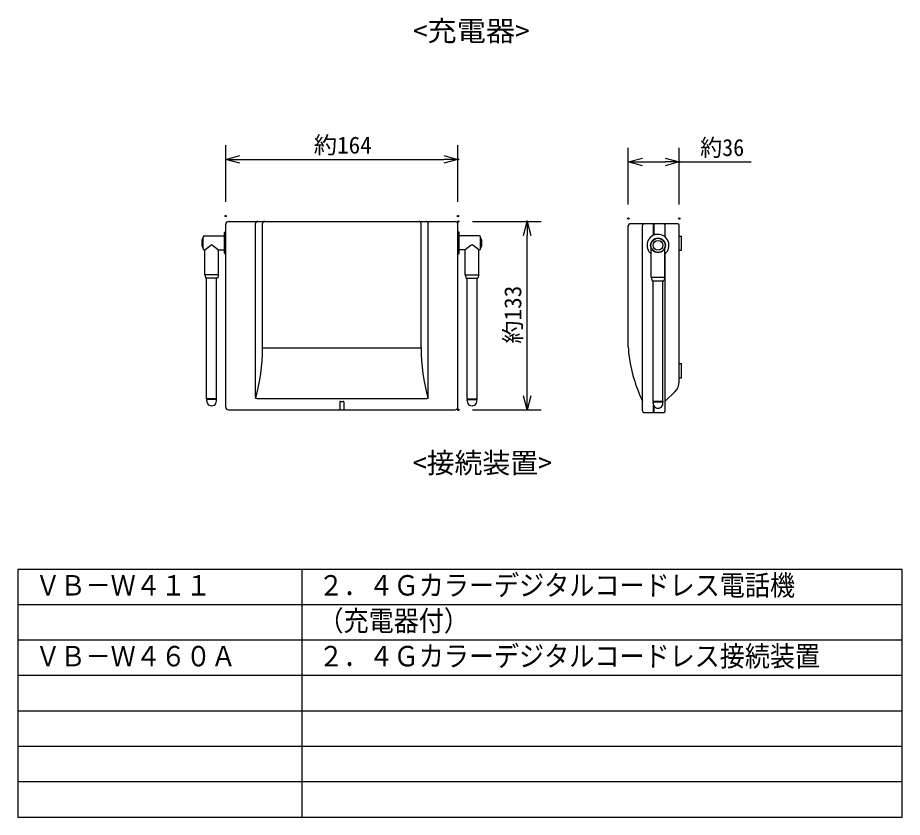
# Model space of a CAD drawing. Units: millimetres, scale not verified. Extents: x -62 to 63, y -116 to 117.
# Drawn here: x -62.5 to 62.5, y -116.5 to -3.6 of the extents above; entities that cross this region are included whole.
import ezdxf
from ezdxf.enums import TextEntityAlignment as Align

# ---------------------------------------------------------------- set-up
doc = ezdxf.new("R2010")
doc.units = ezdxf.units.MM
doc.header["$LTSCALE"] = 0.392256
doc.header["$PDMODE"] = 32
doc.header["$PDSIZE"] = 0.196
for name, color, linetype in [('0-0_MOJI1', 2, 'Continuous'), ('0-2_GAIKEI', 1, 'Continuous'), ('0-3_WAKU', 7, 'Continuous')]:
    doc.layers.add(name, color=color, linetype=linetype)
doc.styles.add('ＭＳ ゴシック', font='')
doc.styles.get('ＭＳ ゴシック').set_extended_font_data('MS Gothic')

# ---------------------------------------------------------------- blocks, each defined once
blk = doc.blocks.new('_OPEN30')
at = {"layer": '0-3_WAKU'}
blk.add_line((0, 0), (-1, 0), dxfattribs=at)
blk.add_lwpolyline([(-1, 0.2679), (0, 0), (-1, -0.2679)], dxfattribs=at)

msp = doc.modelspace()

# ---------------------------------------------------------------- linework, layer by layer
at = {"layer": '0-2_GAIKEI', "color": 3}
for p, q in [((-33.0977, -29.6105), (-33.0977, -21.6105)), ((-0.2977, -29.6105), (-0.2977, -21.6105)), ((23.7828, -29.9616), (23.7828, -21.9615)), ((30.9828, -29.9616), (30.9828, -21.9615)), ((-31.0977, -23.6105), (-2.2977, -23.6105)), ((25.7828, -23.9615), (28.9828, -23.9615)), ((30.9828, -23.9615), (41.1495, -23.9615)), ((1.7847, -32.3717), (11.4922, -32.3717)), ((9.4922, -56.9717), (9.4922, -34.3717)), ((1.7847, -58.9717), (11.4922, -58.9717))]:
    msp.add_line(p, q, dxfattribs=at)
at = {"layer": '0-2_GAIKEI', "color": 7}
for p, q in [((-32.6977, -32.3717), (-0.6977, -32.3717)), ((-33.0977, -58.5717), (-33.0977, -32.7717)), ((-28.8977, -57.0717), (-28.8977, -32.6717)), ((-4.4977, -57.0717), (-4.4977, -32.6717)), ((-0.2977, -58.5717), (-0.2977, -32.7717)), ((23.7828, -50.1207), (23.7828, -32.9227)), ((30.7828, -32.7227), (23.9828, -32.7227)), ((25.7828, -59.1227), (25.7828, -32.9227)), ((27.3328, -34.3356), (27.3328, -32.7227)), ((27.3328, -32.8227), (27.4328, -32.8227)), ((27.4328, -34.2936), (27.4328, -32.7227)), ((28.9828, -34.5585), (28.9828, -32.9227)), ((30.9828, -54.9703), (30.9828, -32.9227)), ((-36.3577, -34.6917), (-36.2977, -34.6917)), ((-36.2977, -36.1917), (-36.2977, -34.5917)), ((-36.0977, -34.3917), (-33.2977, -34.3917)), ((-33.2977, -36.8417), (-33.2977, -33.9417)), ((-33.1977, -33.8417), (-33.0977, -33.8417)), ((-0.1977, -33.8417), (-0.2977, -33.8417)), ((-0.0977, -36.8417), (-0.0977, -33.9417)), ((2.7023, -34.3917), (-0.0977, -34.3917)), ((2.9023, -36.1917), (2.9023, -34.5917)), ((2.9623, -34.6917), (2.9023, -34.6917)), ((27.9828, -34.1927), (27.4328, -34.1927)), ((-36.3577, -36.0917), (-36.2977, -36.0917)), ((-36.0477, -36.3917), (-35.2262, -35.7024)), ((-34.9691, -35.7024), (-34.1477, -36.3917)), ((1.5738, -35.7024), (0.7523, -36.3917)), ((2.6523, -36.3917), (1.8309, -35.7024)), ((2.9623, -36.0917), (2.9023, -36.0917)), ((27.0328, -40.2427), (27.0328, -36.055)), ((28.9328, -40.2427), (28.9328, -36.055)), ((-36.0477, -36.3917), (-36.0977, -36.3917)), ((-36.0477, -39.8917), (-36.0477, -36.3917)), ((-34.1477, -39.8917), (-34.1477, -36.3917)), ((-34.1477, -36.3917), (-33.2977, -36.3917)), ((-33.1977, -36.9417), (-33.0977, -36.9417)), ((-0.1977, -36.9417), (-0.2977, -36.9417)), ((0.7523, -36.3917), (-0.0977, -36.3917)), ((0.7523, -39.8917), (0.7523, -36.3917)), ((2.6523, -36.3917), (2.7023, -36.3917)), ((2.6523, -39.8917), (2.6523, -36.3917)), ((28.9828, -59.1227), (28.9828, -36.927)), ((-36.0477, -39.8917), (-35.9277, -40.3917)), ((-34.1477, -39.8917), (-34.2677, -40.3917)), ((0.7523, -39.8917), (0.8723, -40.3917)), ((2.6523, -39.8917), (2.5323, -40.3917)), ((-34.2677, -40.3917), (-35.9277, -40.3917)), ((-35.7977, -57.3917), (-35.7977, -40.3917)), ((-34.3977, -57.3917), (-34.3977, -40.3917)), ((0.8723, -40.3917), (2.5323, -40.3917)), ((1.0023, -57.3917), (1.0023, -40.3917)), ((2.4023, -57.3917), (2.4023, -40.3917)), ((27.0328, -40.2427), (27.1528, -40.7427)), ((27.1528, -40.7427), (28.8128, -40.7427)), ((27.2828, -57.7427), (27.2828, -40.7427)), ((28.6828, -57.7427), (28.6828, -40.7427)), ((28.9328, -40.2427), (28.8128, -40.7427)), ((-34.3977, -57.3917), (-35.7977, -57.3917)), ((-34.4177, -57.4917), (-35.7777, -57.4917)), ((-35.7777, -57.7117), (-35.7777, -57.4917)), ((-35.7577, -57.3917), (-35.7577, -57.4917)), ((-34.4377, -57.3917), (-34.4377, -57.4917)), ((-34.4177, -57.7117), (-34.4177, -57.4917)), ((-28.5977, -57.3717), (-4.7977, -57.3717)), ((1.0023, -57.3917), (2.4023, -57.3917)), ((1.0423, -57.3917), (1.0423, -57.4917)), ((2.3623, -57.3917), (2.3623, -57.4917)), ((2.3823, -57.7117), (2.3823, -57.4917)), ((28.9828, -57.7227), (30.3569, -56.4236)), ((27.3028, -58.0627), (27.3028, -57.8427)), ((27.3228, -57.7427), (27.3228, -57.8427)), ((27.3328, -59.3227), (27.3328, -58.2625)), ((27.4328, -59.3227), (27.4328, -58.4626)), ((28.6428, -57.7427), (28.6428, -57.8427)), ((28.6628, -58.0627), (28.6628, -57.8427)), ((-32.6977, -58.9717), (-0.6977, -58.9717)), ((25.9828, -59.3227), (27.3328, -59.3227)), ((27.3328, -59.2227), (27.4328, -59.2227)), ((27.4328, -59.3227), (28.7828, -59.3227)), ((27.4328, -59.3227), (28.7828, -59.3227))]:
    msp.add_line(p, q, dxfattribs=at)
at = {"layer": '0-2_GAIKEI'}
for p, q in [((-27.8977, -50.2336), (-27.8977, -32.6717)), ((-5.4977, -50.2336), (-5.4977, -32.6717)), ((-36.3577, -36.0917), (-36.3577, -34.6917)), ((2.9623, -36.0917), (2.9623, -34.6917)), ((30.9828, -34.4318), (31.2828, -34.4318)), ((31.2828, -36.4318), (31.2828, -34.4318)), ((30.9828, -36.4318), (31.2828, -36.4318)), ((-34.1477, -39.8917), (-36.0477, -39.8917)), ((0.7523, -39.8917), (2.6523, -39.8917)), ((27.0328, -40.2427), (28.9328, -40.2427)), ((-27.8977, -50.2336), (-5.4977, -50.2336)), ((30.9828, -52.4318), (31.2828, -52.4318)), ((31.2828, -54.4318), (31.2828, -52.4318)), ((30.9828, -54.4318), (31.2828, -54.4318)), ((-16.9977, -57.8717), (-16.9977, -58.9717)), ((-16.8977, -57.7717), (-16.4977, -57.7717)), ((-16.3977, -57.8717), (-16.3977, -58.9717)), ((27.2828, -57.7427), (28.6828, -57.7427)), ((27.3028, -57.8427), (28.6628, -57.8427))]:
    msp.add_line(p, q, dxfattribs=at)
at = {"layer": '0-2_GAIKEI', "color": 7}
msp.add_lwpolyline([(1.0223, -57.7117), (1.0223, -57.4917), (2.3823, -57.4917)], dxfattribs=at)
at = {"layer": '0-2_GAIKEI'}
for radius in [1.05, 1, 1, 1, 0.7, 0.7]:
    msp.add_circle((27.9828, -35.7427), radius, dxfattribs=at)
at = {"layer": '0-2_GAIKEI', "color": 7}
for centre, radius, start, end in [((-32.6977, -32.7717), 0.4, 90, 180), ((-28.5977, -32.6717), 0.3, 90, 180), ((-27.5977, -32.6717), 0.3, 90, 180), ((-5.7977, -32.6717), 0.3, 0, 90), ((-4.7977, -32.6717), 0.3, 0, 90), ((-0.6977, -32.7717), 0.4, 0, 90), ((23.9828, -32.9227), 0.2, 90, 180), ((25.9828, -32.9227), 0.2, 90, 180), ((28.7828, -32.9227), 0.2, 0, 90), ((30.7828, -32.9227), 0.2, 0, 90), ((-34.6777, -35.3917), 1.82, 157.38014, 202.61986), ((-36.0977, -34.5917), 0.2, 90, 179.99998), ((-33.1977, -33.9417), 0.1, 90, 180), ((-0.1977, -33.9417), 0.1, 0, 90), ((2.7023, -34.5917), 0.2, 0.00002, 90), ((1.2823, -35.3917), 1.82, 337.38014, 22.61986), ((27.9828, -35.7427), 1.55, 310.17777, 232.20028), ((-36.0977, -36.1917), 0.2, 179.99998, 270.00002), ((-35.0977, -35.8556), 0.2, 50, 130), ((1.7023, -35.8556), 0.2, 50, 130), ((2.7023, -36.1917), 0.2, 269.99998, 0.00002), ((-33.1977, -36.8417), 0.1, 180, 270), ((-0.1977, -36.8417), 0.1, 270, 0), ((31.7828, -50.1207), 8, 180, 187.47877), ((45.6948, -48.2944), 22.0314, 187.47877, 205.33752), ((28.9828, -54.9703), 2, 313.39461, 0), ((-28.5977, -57.0717), 0.3, 180, 270), ((-4.7977, -57.0717), 0.3, 270, 0), ((-35.0977, -57.7117), 0.68, 179.99998, 359.99999), ((-32.6977, -58.5717), 0.4, 180, 270), ((-0.6977, -58.5717), 0.4, 270, 0), ((1.7023, -57.7117), 0.68, 180.00001, 0.00002), ((27.9828, -58.0627), 0.68, 180.00001, 0.00002), ((25.9828, -59.1227), 0.2, 180, 270), ((28.7828, -59.1227), 0.2, 270, 0)]:
    msp.add_arc(centre, radius, start, end, dxfattribs=at)
at = {"layer": '0-2_GAIKEI'}
for centre, radius, start, end in [((-53.8738, -50.2336), 25.9761, 344.05025, 0), ((20.4784, -50.2336), 25.9761, 180, 195.94975), ((-16.8977, -57.8717), 0.1, 90, 180), ((-16.4977, -57.8717), 0.1, 0, 90)]:
    msp.add_arc(centre, radius, start, end, dxfattribs=at)
at = {"layer": '0-3_WAKU', "color": 4}
for p, q in [((-62.5, -81.5), (-62.5, -116.5)), ((62.5, -81.5), (-62.5, -81.5)), ((-22.2944, -116.5), (-22.2944, -81.5)), ((62.5, -116.5), (62.5, -81.5)), ((-62.5, -116.5), (62.5, -116.5))]:
    msp.add_line(p, q, dxfattribs=at)
at = {"layer": '0-3_WAKU', "color": 1}
for p, q in [((62.5, -86.5), (-62.5, -86.5)), ((62.5, -91.5), (-62.5, -91.5)), ((62.5, -96.5), (-62.5, -96.5)), ((62.5, -101.5), (-62.5, -101.5)), ((62.5, -106.5), (-62.5, -106.5)), ((62.5, -111.5), (-62.5, -111.5))]:
    msp.add_line(p, q, dxfattribs=at)
at = {"layer": '0-3_WAKU'}
for p in [(-0.2977, -23.6105), (30.9828, -23.9615), (-33.0977, -31.6105), (-0.2977, -31.6105), (-0.2153, -32.3717), (9.4922, -32.3717), (23.7828, -31.9616), (30.9828, -31.9616), (-0.2153, -58.9717)]:
    msp.add_point(p, dxfattribs=at)

# ---------------------------------------------------------------- block references
at = {"layer": '0-2_GAIKEI', "xscale": 2, "yscale": 2}
for p, rotation in [((-33.0977, -23.6105), 180), ((23.7828, -23.9615), 180), ((9.4922, -32.3717), 90), ((9.4922, -58.9717), 270)]:
    msp.add_blockref('_OPEN30', p, dxfattribs=dict(at, rotation=rotation))
for p in [(-0.2977, -23.6105), (30.9828, -23.9615)]:
    msp.add_blockref('_OPEN30', p, dxfattribs=at)

# ---------------------------------------------------------------- texts
at = {"layer": '0-0_MOJI1', "style": 'ＭＳ ゴシック'}
for s, width, p in [('<充電器>', 1.05, (-6.6729, -7.7702)), ('ＶＢ－Ｗ４１１', 0.9, (-60, -86.0551)), ('２．４Ｇカラーデジタルコードレス電話機', 0.9, (-20, -86.0551)), ('（充電器付）', 0.9, (-20, -91.0551)), ('ＶＢ－Ｗ４６０Ａ', 0.9, (-60, -96.0551)), ('２．４Ｇカラーデジタルコードレス接続装置', 0.9, (-20, -96.0551))]:
    msp.add_text(s, height=2.887, dxfattribs=dict(at, width=width)).set_placement(p, align=Align.BOTTOM_LEFT)
msp.add_text('<接続装置>', height=2.887, dxfattribs=at).set_placement((-6.6729, -68.7671), align=Align.BOTTOM_LEFT)
at = {"layer": '0-2_GAIKEI', "color": 3, "style": 'ＭＳ ゴシック'}
msp.add_text('約164', height=2.404, dxfattribs=at).set_placement((-20.6511, -23.5009), align=Align.BOTTOM_LEFT)
at = {"layer": '0-2_GAIKEI', "color": 3, "style": 'ＭＳ ゴシック', "width": 0.95}
msp.add_text('約36', height=2.404, dxfattribs=at).set_placement((33.933, -23.852), align=Align.BOTTOM_LEFT)
at = {"layer": '0-2_GAIKEI', "color": 3, "style": 'ＭＳ ゴシック'}
msp.add_text('約133', height=2.404, rotation=90, dxfattribs=at).set_placement((9.3826, -49.6251), align=Align.BOTTOM_LEFT)

doc.saveas('drawing.dxf')
